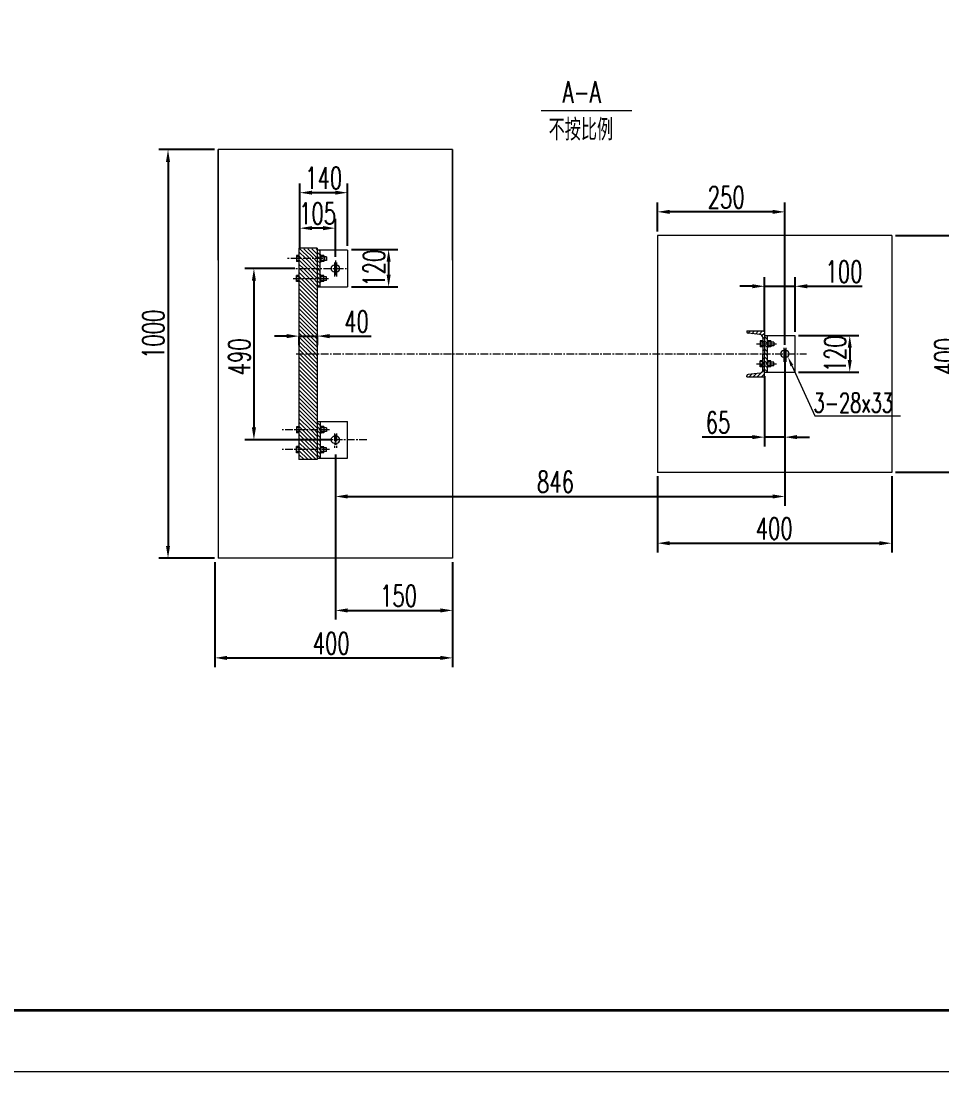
# Model space of a CAD drawing. Header units: millimetres. Extents: x -394 to 6212, y -2458 to 809.
# Drawn here: x 4769.2 to 4919.2, y -2457.7 to -2286.6 of the extents above; entities that cross this region are included whole.
import ezdxf

# ---------------------------------------------------------------- set-up
doc = ezdxf.new("R2010")
doc.units = ezdxf.units.MM
doc.header["$PDSIZE"] = -5
doc.linetypes.add('CENTER', pattern=[2, 1.25, -0.25, 0.25, -0.25])
doc.linetypes.add('CENTER2', pattern=[28.575, 19.05, -3.175, 3.175, -3.175])
doc.layers.get('0').update_dxf_attribs({"lineweight": 18})
doc.layers.get('DEFPOINTS').update_dxf_attribs({"lineweight": 18})
doc.layers.add('1', color=1, linetype='Continuous', lineweight=18, true_color=0xff0000)
doc.layers.add('2', color=2, linetype='Continuous', lineweight=18, true_color=0xffff00)
doc.layers.add('LAYER2', color=2, linetype='Continuous', lineweight=25)
doc.layers.add('粗实线层', color=7, linetype='Continuous', lineweight=35)
doc.styles.add('HZ', font='txt.shx', dxfattribs={"width": 0.67, "bigfont": 'hztxt.shx'})
doc.styles.add('STYLE1', font='txt.shx', dxfattribs={"width": 0.67, "bigfont": 'hztxt.shx'})
doc.dimstyles.new('STANDARD$0', dxfattribs={"dimtxt": 3.5, "dimasz": 2.5, "dimexe": 1.25, "dimexo": 0.625, "dimtad": 1, "dimdec": 4, "dimdsep": 46, "dimtxsty": 'HZ', "dimcen": 2.5, "dimdle": 5, "dimadec": 0, "dimazin": 0, "dimtfac": 1, "dimtmove": 0, "dimatfit": 3, "dimfxl": 1, "dimtolj": 1, "dimlwd": -1, "dimlwe": -1, "dimarcsym": 0})

# ---------------------------------------------------------------- blocks, each defined once
blk = doc.blocks.new('*D192')
at = {"layer": 'DEFPOINTS', "color": 0}
for p in [(4817.41, -2337.11), (4814.43, -2337.43), (4817.41, -2337.94)]:
    blk.add_point(p, dxfattribs=at)
at = {"layer": 'LAYER2', "color": 0}
for p, q in [((4812.43, -2337.94), (4810.43, -2337.94)), ((4814.43, -2337.94), (4817.41, -2337.94)), ((4814.43, -2338.05), (4814.43, -2339.44)), ((4817.41, -2337.74), (4817.41, -2339.44)), ((4819.41, -2337.94), (4826.18, -2337.94))]:
    blk.add_line(p, q, dxfattribs=at)
for points in [[(4812.43, -2337.61), (4812.43, -2338.28), (4814.43, -2337.94)], [(4819.41, -2337.61), (4819.41, -2338.28), (4817.41, -2337.94)]]:
    blk.add_solid(points, dxfattribs=at)
at = {"layer": 'LAYER2', "color": 0, "insert": (4823.8, -2335.57), "char_height": 3.5, "attachment_point": 5, "style": 'HZ'}
blk.add_mtext('\\A1;40', dxfattribs=at)
blk = doc.blocks.new('*D190')
at = {"layer": 'DEFPOINTS', "color": 0}
for p in [(4872.81, -2317.71), (4872.81, -2321.55), (4893.57, -2339.99)]:
    blk.add_point(p, dxfattribs=at)
at = {"layer": 'LAYER2', "color": 0}
for p, q in [((4872.81, -2320.92), (4872.81, -2316.21)), ((4893.57, -2339.36), (4893.57, -2316.21)), ((4891.57, -2317.71), (4874.81, -2317.71))]:
    blk.add_line(p, q, dxfattribs=at)
for points in [[(4874.81, -2317.38), (4874.81, -2318.05), (4872.81, -2317.71)], [(4891.57, -2317.38), (4891.57, -2318.05), (4893.57, -2317.71)]]:
    blk.add_solid(points, dxfattribs=at)
at = {"layer": 'LAYER2', "color": 0, "insert": (4884.02, -2315.34), "char_height": 3.5, "attachment_point": 5, "style": 'HZ'}
blk.add_mtext('\\A1;250', dxfattribs=at)
blk = doc.blocks.new('*X148')
at = {"color": 0}
for p, q in [((1555.73, 1087.44), (1554.05, 1089.11)), ((1555.95, 1087.22), (1555.73, 1087.44)), ((1555.95, 1084.57), (1554.05, 1086.46)), ((1555.95, 1081.92), (1554.05, 1083.81)), ((1555.95, 1079.27), (1554.05, 1081.16)), ((1554.72, 1077.84), (1554.05, 1078.51)), ((1555.95, 1073.96), (1554.05, 1075.86)), ((1555.92, 1071.34), (1554.05, 1073.21)), ((1555.95, 1076.62), (1554.72, 1077.84)), ((1555.95, 1068.66), (1554.05, 1070.55)), ((1555.95, 1066.01), (1554.05, 1067.9)), ((1555.95, 1071.31), (1555.92, 1071.34))]:
    blk.add_line(p, q, dxfattribs=at)
blk = doc.blocks.new('*X151')
at = {"color": 0}
for p, q in [((1543.34, 1091.29), (1544.89, 1092.84)), ((1545.74, 1091.04), (1547.54, 1092.84)), ((1548.14, 1090.79), (1550.19, 1092.84)), ((1550.54, 1090.54), (1552.84, 1092.84)), ((1552.43, 1089.78), (1554.05, 1091.4)), ((1552.85, 1087.54), (1554.05, 1088.74)), ((1552.85, 1084.89), (1554.05, 1086.09)), ((1552.85, 1082.24), (1554.05, 1083.44)), ((1552.85, 1079.59), (1554.05, 1080.79)), ((1552.85, 1076.94), (1553.75, 1077.84)), ((1552.85, 1074.29), (1554.05, 1075.49)), ((1552.85, 1071.63), (1554.05, 1072.83)), ((1553.75, 1077.84), (1554.05, 1078.14)), ((1552.48, 1065.96), (1554.05, 1067.53)), ((1552.85, 1068.98), (1554.05, 1070.18)), ((1544.05, 1062.84), (1545.86, 1064.64)), ((1546.71, 1062.84), (1548.82, 1064.95)), ((1549.36, 1062.84), (1552.08, 1065.56)), ((1552.01, 1062.84), (1554.05, 1064.88))]:
    blk.add_line(p, q, dxfattribs=at)
blk = doc.blocks.new('*D187')
at = {"layer": 'DEFPOINTS', "color": 0}
for p in [(4890.26, -2329.83), (4890.26, -2337.85), (4895.23, -2337.85)]:
    blk.add_point(p, dxfattribs=at)
at = {"layer": 'LAYER2', "color": 0}
for p, q in [((4890.26, -2337.22), (4890.26, -2328.33)), ((4895.23, -2337.22), (4895.23, -2328.33)), ((4888.26, -2329.83), (4886.26, -2329.83)), ((4890.26, -2329.83), (4895.23, -2329.83)), ((4897.23, -2329.83), (4906.17, -2329.83))]:
    blk.add_line(p, q, dxfattribs=at)
for points in [[(4888.26, -2329.49), (4888.26, -2330.16), (4890.26, -2329.83)], [(4897.23, -2329.49), (4897.23, -2330.16), (4895.23, -2329.83)]]:
    blk.add_solid(points, dxfattribs=at)
at = {"layer": 'LAYER2', "color": 0, "insert": (4903.2, -2327.45), "char_height": 3.5, "attachment_point": 5, "style": 'HZ'}
blk.add_mtext('\\A1;100', dxfattribs=at)
blk = doc.blocks.new('*D186')
at = {"layer": 'DEFPOINTS', "color": 0}
for p in [(4895.17, -2337.85), (4895.17, -2343.82), (4904.14, -2343.82)]:
    blk.add_point(p, dxfattribs=at)
at = {"layer": 'LAYER2', "color": 0}
for p, q in [((4895.8, -2337.85), (4905.64, -2337.85)), ((4904.14, -2339.85), (4904.14, -2341.82)), ((4895.8, -2343.82), (4905.64, -2343.82))]:
    blk.add_line(p, q, dxfattribs=at)
for points in [[(4903.81, -2339.85), (4904.47, -2339.85), (4904.14, -2337.85)], [(4903.81, -2341.82), (4904.47, -2341.82), (4904.14, -2343.82)]]:
    blk.add_solid(points, dxfattribs=at)
at = {"layer": 'LAYER2', "color": 0, "insert": (4901.76, -2340.83), "char_height": 3.5, "attachment_point": 5, "rotation": 90, "style": 'HZ'}
blk.add_mtext('\\A1;120', dxfattribs=at)
blk = doc.blocks.new('*D185')
at = {"layer": 'DEFPOINTS', "color": 0}
for p in [(4893.57, -2340.89), (4890.26, -2343.82), (4890.26, -2354.39)]:
    blk.add_point(p, dxfattribs=at)
at = {"layer": 'LAYER2', "color": 0}
for p, q in [((4893.57, -2341.52), (4893.57, -2355.89)), ((4890.26, -2344.45), (4890.26, -2355.89)), ((4888.26, -2354.39), (4880.1, -2354.39)), ((4893.57, -2354.39), (4890.26, -2354.39)), ((4895.57, -2354.39), (4897.57, -2354.39))]:
    blk.add_line(p, q, dxfattribs=at)
for points in [[(4888.26, -2354.05), (4888.26, -2354.72), (4890.26, -2354.39)], [(4895.57, -2354.05), (4895.57, -2354.72), (4893.57, -2354.39)]]:
    blk.add_solid(points, dxfattribs=at)
at = {"layer": 'LAYER2', "color": 0, "insert": (4882.68, -2352.01), "char_height": 3.5, "attachment_point": 5, "style": 'HZ'}
blk.add_mtext('\\A1;65', dxfattribs=at)
blk = doc.blocks.new('*D184')
at = {"layer": 'DEFPOINTS', "color": 0}
for p in [(4910.98, -2321.55), (4910.98, -2360.12), (4922.06, -2360.12)]:
    blk.add_point(p, dxfattribs=at)
at = {"layer": 'LAYER2', "color": 0}
for p, q in [((4911.61, -2321.55), (4923.56, -2321.55)), ((4922.06, -2323.55), (4922.06, -2358.12)), ((4911.61, -2360.12), (4923.56, -2360.12))]:
    blk.add_line(p, q, dxfattribs=at)
for points in [[(4921.73, -2323.55), (4922.4, -2323.55), (4922.06, -2321.55)], [(4921.73, -2358.12), (4922.4, -2358.12), (4922.06, -2360.12)]]:
    blk.add_solid(points, dxfattribs=at)
at = {"layer": 'LAYER2', "color": 0, "insert": (4919.69, -2341.26), "char_height": 3.5, "attachment_point": 5, "rotation": 90, "style": 'HZ'}
blk.add_mtext('\\A1;400', dxfattribs=at)
blk = doc.blocks.new('*D178')
at = {"layer": 'DEFPOINTS', "color": 0}
for p in [(4822.39, -2323.84), (4822.39, -2329.93), (4829.03, -2329.93)]:
    blk.add_point(p, dxfattribs=at)
at = {"layer": 'LAYER2', "color": 0}
for p, q in [((4823.01, -2323.84), (4830.53, -2323.84)), ((4829.03, -2325.84), (4829.03, -2327.93)), ((4823.01, -2329.93), (4830.53, -2329.93))]:
    blk.add_line(p, q, dxfattribs=at)
for points in [[(4828.7, -2325.84), (4829.37, -2325.84), (4829.03, -2323.84)], [(4828.7, -2327.93), (4829.37, -2327.93), (4829.03, -2329.93)]]:
    blk.add_solid(points, dxfattribs=at)
at = {"layer": 'LAYER2', "color": 0, "insert": (4826.66, -2326.88), "char_height": 3.5, "attachment_point": 5, "rotation": 90, "style": 'HZ'}
blk.add_mtext('\\A1;120', dxfattribs=at)
blk = doc.blocks.new('*D177')
at = {"layer": 'DEFPOINTS', "color": 0}
for p in [(4814.57, -2320.37), (4814.57, -2323.62), (4820.37, -2325.65)]:
    blk.add_point(p, dxfattribs=at)
at = {"layer": 'LAYER2', "color": 0}
for p, q in [((4814.57, -2323), (4814.57, -2318.87)), ((4820.37, -2325.02), (4820.37, -2318.87)), ((4818.37, -2320.37), (4816.57, -2320.37))]:
    blk.add_line(p, q, dxfattribs=at)
for points in [[(4816.57, -2320.03), (4816.57, -2320.7), (4814.57, -2320.37)], [(4818.37, -2320.03), (4818.37, -2320.7), (4820.37, -2320.37)]]:
    blk.add_solid(points, dxfattribs=at)
at = {"layer": 'LAYER2', "color": 0, "insert": (4817.47, -2317.99), "char_height": 3.5, "attachment_point": 5, "style": 'HZ'}
blk.add_mtext('\\A1;105', dxfattribs=at)
blk = doc.blocks.new('*D176')
at = {"layer": 'DEFPOINTS', "color": 0}
for p in [(4814.57, -2314.59), (4814.57, -2324.27), (4822.33, -2323.87)]:
    blk.add_point(p, dxfattribs=at)
at = {"layer": 'LAYER2', "color": 0}
for p, q in [((4814.57, -2323.65), (4814.57, -2313.09)), ((4822.33, -2323.25), (4822.33, -2313.09)), ((4820.33, -2314.59), (4816.57, -2314.59))]:
    blk.add_line(p, q, dxfattribs=at)
for points in [[(4816.57, -2314.26), (4816.57, -2314.92), (4814.57, -2314.59)], [(4820.33, -2314.26), (4820.33, -2314.92), (4822.33, -2314.59)]]:
    blk.add_solid(points, dxfattribs=at)
at = {"layer": 'LAYER2', "color": 0, "insert": (4818.45, -2312.21), "char_height": 3.5, "attachment_point": 5, "style": 'HZ'}
blk.add_mtext('\\A1;140', dxfattribs=at)
blk = doc.blocks.new('*X149')
at = {"color": 0}
for p, q in [((1405.11, 1142.6), (1403.21, 1144.5)), ((1404.72, 1140.34), (1403.21, 1141.84)), ((1405.11, 1145.25), (1404.52, 1145.84)), ((1405.11, 1137.3), (1403.21, 1139.19)), ((1405.11, 1134.65), (1403.21, 1136.54)), ((1405.11, 1139.95), (1404.72, 1140.34)), ((1403.27, 1133.84), (1403.21, 1133.89)), ((1405.11, 1129.34), (1403.21, 1131.24)), ((1404.46, 1127.34), (1403.21, 1128.59)), ((1405.11, 1132), (1403.27, 1133.84)), ((1405.11, 1124.04), (1403.21, 1125.93)), ((1404.66, 1121.84), (1403.21, 1123.28)), ((1405.11, 1126.69), (1404.46, 1127.34)), ((1405.11, 1031.23), (1403.21, 1033.13)), ((1405.11, 1028.58), (1403.21, 1030.48)), ((1405.11, 1025.93), (1403.21, 1027.82)), ((1405.11, 1023.28), (1403.21, 1025.17)), ((1403.9, 1021.84), (1403.21, 1022.52)), ((1405.11, 1017.98), (1403.21, 1019.87)), ((1405.11, 1020.63), (1403.9, 1021.84)), ((1405.09, 1015.34), (1403.21, 1017.22)), ((1405.11, 1012.67), (1403.21, 1014.57)), ((1405.11, 1010.02), (1403.21, 1011.91)), ((1405.11, 1015.32), (1405.09, 1015.34))]:
    blk.add_line(p, q, dxfattribs=at)
blk = doc.blocks.new('*X150')
at = {"color": 0}
for p, q in [((1391.21, 1140.69), (1397.36, 1146.84)), ((1391.21, 1143.34), (1394.71, 1146.84)), ((1391.21, 1145.99), (1392.06, 1146.84)), ((1393.51, 1140.34), (1400.01, 1146.84)), ((1396.16, 1140.34), (1402.66, 1146.84)), ((1398.82, 1140.34), (1403.21, 1144.73)), ((1401.47, 1140.34), (1403.21, 1142.08)), ((1391.21, 1135.38), (1396.16, 1140.34)), ((1391.21, 1138.04), (1393.51, 1140.34)), ((1392.32, 1133.84), (1398.82, 1140.34)), ((1394.97, 1133.84), (1401.47, 1140.34)), ((1397.62, 1133.84), (1403.21, 1139.43)), ((1400.27, 1133.84), (1403.21, 1136.78)), ((1391.21, 1127.43), (1397.62, 1133.84)), ((1391.21, 1130.08), (1394.97, 1133.84)), ((1391.21, 1132.73), (1392.32, 1133.84)), ((1393.77, 1127.34), (1400.27, 1133.84)), ((1396.42, 1127.34), (1402.92, 1133.84)), ((1399.07, 1127.34), (1403.21, 1131.47)), ((1401.73, 1127.34), (1403.21, 1128.82)), ((1402.92, 1133.84), (1403.21, 1134.13)), ((1391.21, 1116.82), (1401.73, 1127.34)), ((1391.21, 1119.47), (1399.07, 1127.34)), ((1391.21, 1122.13), (1396.42, 1127.34)), ((1391.21, 1124.78), (1393.77, 1127.34)), ((1391.21, 1114.17), (1403.21, 1126.17)), ((1391.21, 1111.52), (1403.21, 1123.52)), ((1391.21, 1108.87), (1403.21, 1120.87)), ((1391.21, 1106.22), (1403.21, 1118.22)), ((1391.21, 1103.56), (1403.21, 1115.56)), ((1391.21, 1100.91), (1403.21, 1112.91)), ((1391.21, 1098.26), (1403.21, 1110.26)), ((1391.21, 1095.61), (1403.21, 1107.61)), ((1391.21, 1092.96), (1403.21, 1104.96)), ((1391.21, 1090.31), (1403.21, 1102.31)), ((1391.21, 1087.65), (1403.21, 1099.65)), ((1391.21, 1085), (1403.21, 1097)), ((1391.21, 1082.35), (1403.21, 1094.35)), ((1391.21, 1079.7), (1403.21, 1091.7)), ((1392, 1077.84), (1403.21, 1089.05)), ((1394.65, 1077.84), (1403.21, 1086.4)), ((1397.3, 1077.84), (1403.21, 1083.74)), ((1399.96, 1077.84), (1403.21, 1081.09)), ((1391.21, 1074.4), (1394.65, 1077.84)), ((1391.21, 1077.05), (1392, 1077.84)), ((1391.21, 1071.74), (1397.3, 1077.84)), ((1391.21, 1069.09), (1399.96, 1077.84)), ((1391.21, 1066.44), (1402.61, 1077.84)), ((1391.21, 1063.79), (1403.21, 1075.79)), ((1391.21, 1061.14), (1403.21, 1073.14)), ((1402.61, 1077.84), (1403.21, 1078.44)), ((1391.21, 1058.49), (1403.21, 1070.49)), ((1391.21, 1055.84), (1403.21, 1067.84)), ((1391.21, 1053.18), (1403.21, 1065.18)), ((1391.21, 1050.53), (1403.21, 1062.53)), ((1391.21, 1047.88), (1403.21, 1059.88)), ((1391.21, 1045.23), (1403.21, 1057.23)), ((1391.21, 1042.58), (1403.21, 1054.58)), ((1391.21, 1039.93), (1403.21, 1051.93)), ((1391.21, 1037.27), (1403.21, 1049.27)), ((1391.21, 1034.62), (1403.21, 1046.62)), ((1391.21, 1031.97), (1403.21, 1043.97)), ((1391.21, 1029.32), (1403.21, 1041.32)), ((1392.88, 1028.34), (1403.21, 1038.67)), ((1395.53, 1028.34), (1403.21, 1036.02)), ((1398.19, 1028.34), (1403.21, 1033.36)), ((1391.21, 1026.67), (1392.88, 1028.34)), ((1391.21, 1024.02), (1395.53, 1028.34)), ((1391.69, 1021.84), (1398.19, 1028.34)), ((1394.34, 1021.84), (1400.84, 1028.34)), ((1396.99, 1021.84), (1403.21, 1028.06)), ((1399.64, 1021.84), (1403.21, 1025.41)), ((1400.84, 1028.34), (1403.21, 1030.71)), ((1391.21, 1021.36), (1391.69, 1021.84)), ((1391.21, 1018.71), (1394.34, 1021.84)), ((1391.21, 1016.06), (1396.99, 1021.84)), ((1393.14, 1015.34), (1399.64, 1021.84)), ((1395.79, 1015.34), (1402.29, 1021.84)), ((1398.44, 1015.34), (1403.21, 1020.11)), ((1402.29, 1021.84), (1403.21, 1022.76)), ((1391.21, 1013.41), (1393.14, 1015.34)), ((1391.21, 1010.76), (1395.79, 1015.34)), ((1391.94, 1008.84), (1398.44, 1015.34)), ((1394.6, 1008.84), (1401.1, 1015.34)), ((1397.25, 1008.84), (1403.21, 1014.8)), ((1399.9, 1008.84), (1403.21, 1012.15)), ((1401.1, 1015.34), (1403.21, 1017.45)), ((1402.55, 1008.84), (1403.21, 1009.5))]:
    blk.add_line(p, q, dxfattribs=at)
blk = doc.blocks.new('*D175')
at = {"layer": 'DEFPOINTS', "color": 0}
for p in [(4820.37, -2357.8), (4839.46, -2374.66), (4839.46, -2382.6)]:
    blk.add_point(p, dxfattribs=at)
at = {"layer": 'LAYER2', "color": 0}
for p, q in [((4820.37, -2358.42), (4820.37, -2384.1)), ((4839.46, -2375.29), (4839.46, -2384.1)), ((4822.37, -2382.6), (4837.46, -2382.6))]:
    blk.add_line(p, q, dxfattribs=at)
for points in [[(4822.37, -2382.27), (4822.37, -2382.94), (4820.37, -2382.6)], [(4837.46, -2382.27), (4837.46, -2382.94), (4839.46, -2382.6)]]:
    blk.add_solid(points, dxfattribs=at)
at = {"layer": 'LAYER2', "color": 0, "insert": (4830.66, -2380.23), "char_height": 3.5, "attachment_point": 5, "style": 'HZ'}
blk.add_mtext('\\A1;150', dxfattribs=at)
blk = doc.blocks.new('*D174')
at = {"layer": 'DEFPOINTS', "color": 0}
for p in [(4801.29, -2307.57), (4793.1, -2374.1), (4801.29, -2374.1)]:
    blk.add_point(p, dxfattribs=at)
at = {"layer": 'LAYER2', "color": 0}
for p, q in [((4800.66, -2307.57), (4791.6, -2307.57)), ((4793.1, -2309.57), (4793.1, -2372.1)), ((4800.66, -2374.1), (4791.6, -2374.1))]:
    blk.add_line(p, q, dxfattribs=at)
for points in [[(4792.77, -2309.57), (4793.43, -2309.57), (4793.1, -2307.57)], [(4792.77, -2372.1), (4793.43, -2372.1), (4793.1, -2374.1)]]:
    blk.add_solid(points, dxfattribs=at)
at = {"layer": 'LAYER2', "color": 0, "insert": (4790.72, -2337.64), "char_height": 3.5, "attachment_point": 5, "rotation": 90, "style": 'HZ'}
blk.add_mtext('\\A1;1000', dxfattribs=at)
blk = doc.blocks.new('*D173')
at = {"layer": 'DEFPOINTS', "color": 0}
for p in [(4814.38, -2326.94), (4807.09, -2354.81), (4820.2, -2354.81)]:
    blk.add_point(p, dxfattribs=at)
at = {"layer": 'LAYER2', "color": 0}
for p, q in [((4813.75, -2326.94), (4805.59, -2326.94)), ((4807.09, -2328.94), (4807.09, -2352.81)), ((4819.57, -2354.81), (4805.59, -2354.81))]:
    blk.add_line(p, q, dxfattribs=at)
for points in [[(4806.76, -2328.94), (4807.43, -2328.94), (4807.09, -2326.94)], [(4806.76, -2352.81), (4807.43, -2352.81), (4807.09, -2354.81)]]:
    blk.add_solid(points, dxfattribs=at)
at = {"layer": 'LAYER2', "color": 0, "insert": (4804.72, -2341.32), "char_height": 3.5, "attachment_point": 5, "rotation": 90, "style": 'HZ'}
blk.add_mtext('\\A1;490', dxfattribs=at)
blk = doc.blocks.new('*D172')
at = {"layer": 'DEFPOINTS', "color": 0}
for p in [(4872.81, -2360.12), (4910.98, -2360.12), (4910.98, -2371.66)]:
    blk.add_point(p, dxfattribs=at)
at = {"layer": 'LAYER2', "color": 0}
for p, q in [((4872.81, -2360.75), (4872.81, -2373.16)), ((4910.98, -2360.75), (4910.98, -2373.16)), ((4874.81, -2371.66), (4908.98, -2371.66))]:
    blk.add_line(p, q, dxfattribs=at)
for points in [[(4874.81, -2371.33), (4874.81, -2371.99), (4872.81, -2371.66)], [(4908.98, -2371.33), (4908.98, -2371.99), (4910.98, -2371.66)]]:
    blk.add_solid(points, dxfattribs=at)
at = {"layer": 'LAYER2', "color": 0, "insert": (4891.84, -2369.28), "char_height": 3.5, "attachment_point": 5, "style": 'HZ'}
blk.add_mtext('\\A1;400', dxfattribs=at)
blk = doc.blocks.new('*D171')
at = {"layer": 'DEFPOINTS', "color": 0}
for p in [(4893.57, -2340.83), (4820.37, -2356.62), (4893.57, -2364.05)]:
    blk.add_point(p, dxfattribs=at)
at = {"layer": 'LAYER2', "color": 0}
for p, q in [((4893.57, -2341.46), (4893.57, -2365.55)), ((4820.37, -2357.24), (4820.37, -2365.55)), ((4822.37, -2364.05), (4891.57, -2364.05))]:
    blk.add_line(p, q, dxfattribs=at)
for points in [[(4822.37, -2363.72), (4822.37, -2364.38), (4820.37, -2364.05)], [(4891.57, -2363.72), (4891.57, -2364.38), (4893.57, -2364.05)]]:
    blk.add_solid(points, dxfattribs=at)
at = {"layer": 'LAYER2', "color": 0, "insert": (4856.2, -2361.68), "char_height": 3.5, "attachment_point": 5, "style": 'HZ'}
blk.add_mtext('\\A1;846', dxfattribs=at)
blk = doc.blocks.new('*D170')
at = {"layer": 'DEFPOINTS', "color": 0}
for p in [(4800.73, -2374.1), (4839.46, -2374.1), (4839.46, -2390.33)]:
    blk.add_point(p, dxfattribs=at)
at = {"layer": 'LAYER2', "color": 0}
for p, q in [((4800.73, -2374.72), (4800.73, -2391.83)), ((4839.46, -2374.72), (4839.46, -2391.83)), ((4802.73, -2390.33), (4837.46, -2390.33))]:
    blk.add_line(p, q, dxfattribs=at)
for points in [[(4802.73, -2390), (4802.73, -2390.67), (4800.73, -2390.33)], [(4837.46, -2390), (4837.46, -2390.67), (4839.46, -2390.33)]]:
    blk.add_solid(points, dxfattribs=at)
at = {"layer": 'LAYER2', "color": 0, "insert": (4819.68, -2387.96), "char_height": 3.5, "attachment_point": 5, "style": 'HZ'}
blk.add_mtext('\\A1;400', dxfattribs=at)

msp = doc.modelspace()

# ---------------------------------------------------------------- linework, layer by layer
at = {"color": 3, "linetype": 'CENTER'}
for p, q in [((4818.33849, -2325.32526), (4812.55645, -2325.32526)), ((4812.42773, -2326.94267), (4822.33286, -2326.94267)), ((4813.50497, -2328.56008), (4819.28701, -2328.56008)), ((4888.9376, -2339.21755), (4892.22036, -2339.21755)), ((4813.99623, -2340.83495), (4897.0668, -2340.83495)), ((4888.9376, -2342.45236), (4892.22036, -2342.45236)), ((4819.41573, -2353.19445), (4811.47003, -2353.19445)), ((4820.19865, -2353.81624), (4820.19865, -2356.11909)), ((4820.37342, -2353.96512), (4820.37342, -2355.65109)), ((4820.54819, -2353.81624), (4820.54819, -2356.11909)), ((4825.50076, -2354.81185), (4815.59563, -2354.81185)), ((4819.41573, -2356.42926), (4811.47003, -2356.42926)), ((4819.41573, -2356.42926), (4811.47003, -2356.42926))]:
    msp.add_line(p, q, dxfattribs=at)
at = {"layer": '1'}
for p, q in [((4839.45917, -2307.57026), (4801.28768, -2307.57026)), ((4801.28768, -2307.57026), (4801.28768, -2374.09965)), ((4801.28768, -2325.57026), (4801.28768, -2307.57026)), ((4839.45917, -2307.57026), (4839.45917, -2374.09965)), ((4839.45917, -2325.57026), (4839.45917, -2307.57026)), ((4872.80996, -2321.54716), (4872.80996, -2360.12275)), ((4910.98145, -2321.54716), (4872.80996, -2321.54716)), ((4910.98145, -2321.54716), (4910.98145, -2360.12275)), ((4817.41472, -2323.62324), (4814.42874, -2323.62324)), ((4814.42874, -2323.62324), (4814.42874, -2358.04667)), ((4817.41472, -2323.62324), (4817.41472, -2358.04667)), ((4817.41472, -2323.62324), (4817.41472, -2358.04667)), ((4817.41472, -2323.87207), (4822.33286, -2323.87207)), ((4817.88576, -2329.92865), (4817.88576, -2323.95669)), ((4817.97969, -2324.71538), (4817.97969, -2325.90978)), ((4818.57325, -2325.01398), (4818.57325, -2325.61118)), ((4818.92525, -2325.01398), (4818.92525, -2325.61118)), ((4822.33286, -2323.95669), (4822.33286, -2329.92865)), ((4820.37342, -2326.39858), (4820.19865, -2326.39858)), ((4820.37342, -2326.39858), (4820.54819, -2326.39858)), ((4817.97969, -2329.16996), (4817.97969, -2327.97556)), ((4818.92525, -2328.87136), (4818.92525, -2328.27416)), ((4820.37342, -2327.48676), (4820.19865, -2327.48676)), ((4820.37342, -2327.48676), (4820.54819, -2327.48676)), ((4817.41472, -2329.92865), (4822.33286, -2329.92865)), ((4887.37026, -2337.10247), (4890.25671, -2337.10247)), ((4887.37026, -2337.10247), (4887.37026, -2337.24999)), ((4890.25671, -2337.10247), (4890.25671, -2340.83495)), ((4889.53475, -2337.69033), (4887.58194, -2337.48508)), ((4889.95811, -2338.16052), (4889.95811, -2340.83495)), ((4890.25671, -2337.84897), (4895.17485, -2337.84897)), ((4890.72775, -2343.82094), (4890.72775, -2337.84897)), ((4890.82168, -2338.60767), (4890.82168, -2339.80206)), ((4891.76724, -2338.90626), (4891.76724, -2339.50346)), ((4895.17485, -2337.84897), (4895.17485, -2343.82094)), ((4893.56742, -2340.29086), (4893.39265, -2340.29086)), ((4893.56742, -2340.29086), (4893.74219, -2340.29086)), ((4889.95811, -2343.50939), (4889.95811, -2340.83495)), ((4890.25671, -2344.56743), (4890.25671, -2340.83495)), ((4890.82168, -2343.06224), (4890.82168, -2341.86785)), ((4891.76724, -2342.76364), (4891.76724, -2342.16645)), ((4893.56742, -2341.37905), (4893.39265, -2341.37905)), ((4893.56742, -2341.37905), (4893.74219, -2341.37905)), ((4889.53475, -2343.97958), (4887.58194, -2344.18483)), ((4890.25671, -2343.82094), (4895.17485, -2343.82094)), ((4887.37026, -2344.56743), (4887.37026, -2344.41992)), ((4887.37026, -2344.56743), (4890.25671, -2344.56743)), ((4817.41472, -2351.82587), (4822.33286, -2351.82587)), ((4817.88576, -2351.82587), (4817.88576, -2357.79784)), ((4817.97969, -2352.58457), (4817.97969, -2353.77896)), ((4822.33286, -2357.79784), (4822.33286, -2351.82587)), ((4818.92525, -2352.88316), (4818.92525, -2353.48036)), ((4820.37342, -2354.26776), (4820.19865, -2354.26776)), ((4820.37342, -2354.26776), (4820.54819, -2354.26776)), ((4817.97969, -2357.03914), (4817.97969, -2355.84475)), ((4818.92525, -2356.74054), (4818.92525, -2356.14335)), ((4820.37342, -2355.35595), (4820.19865, -2355.35595)), ((4820.37342, -2355.35595), (4820.54819, -2355.35595)), ((4817.41472, -2357.79784), (4822.33286, -2357.79784)), ((4817.41472, -2358.04667), (4814.42874, -2358.04667)), ((4910.98145, -2360.12275), (4872.80996, -2360.12275)), ((4839.45917, -2374.09965), (4801.28768, -2374.09965))]:
    msp.add_line(p, q, dxfattribs=at)
at = {"layer": '1', "color": 1}
for p, q in [((4814.40146, -2324.81922), (4814.02821, -2324.81922)), ((4814.02821, -2324.81922), (4814.02821, -2325.81454)), ((4814.40146, -2325.02018), (4814.02927, -2325.02018)), ((4817.97969, -2324.71538), (4817.88016, -2324.71538)), ((4818.45247, -2324.81491), (4817.97969, -2324.81491)), ((4818.92525, -2325.01398), (4817.97969, -2325.01398)), ((4818.45247, -2324.81491), (4818.45247, -2325.81024)), ((4814.40146, -2325.81454), (4814.02821, -2325.81454)), ((4814.40146, -2325.61738), (4814.02927, -2325.61738)), ((4817.97969, -2325.90978), (4817.88016, -2325.90978)), ((4818.92525, -2325.61118), (4817.97969, -2325.61118)), ((4818.45247, -2325.81024), (4817.97969, -2325.81024)), ((4814.02821, -2329.06612), (4814.02821, -2328.0708)), ((4814.40146, -2328.0708), (4814.02821, -2328.0708)), ((4814.40146, -2328.26796), (4814.02927, -2328.26796)), ((4817.97969, -2327.97556), (4817.88016, -2327.97556)), ((4818.45247, -2328.0751), (4817.97969, -2328.0751)), ((4818.92525, -2328.27416), (4817.97969, -2328.27416)), ((4818.45247, -2329.07042), (4818.45247, -2328.0751)), ((4814.40146, -2329.06612), (4814.02821, -2329.06612)), ((4814.40146, -2328.86516), (4814.02927, -2328.86516)), ((4817.97969, -2329.16996), (4817.88016, -2329.16996)), ((4818.92525, -2328.87136), (4817.97969, -2328.87136)), ((4818.45247, -2329.07042), (4817.97969, -2329.07042)), ((4889.56999, -2338.70373), (4889.56999, -2339.69906)), ((4889.94324, -2338.70373), (4889.56999, -2338.70373)), ((4889.94324, -2338.90469), (4889.57105, -2338.90469)), ((4890.82168, -2338.60767), (4890.72215, -2338.60767)), ((4891.29446, -2338.7072), (4890.82168, -2338.7072)), ((4891.76724, -2338.90626), (4890.82168, -2338.90626)), ((4891.29446, -2338.7072), (4891.29446, -2339.70253)), ((4889.94324, -2339.69906), (4889.56999, -2339.69906)), ((4889.94324, -2339.50189), (4889.57105, -2339.50189)), ((4890.82168, -2339.80206), (4890.72215, -2339.80206)), ((4891.76724, -2339.50346), (4890.82168, -2339.50346)), ((4891.29446, -2339.70253), (4890.82168, -2339.70253)), ((4889.94324, -2341.95531), (4889.56999, -2341.95531)), ((4889.56999, -2342.95064), (4889.56999, -2341.95531)), ((4889.94324, -2342.15247), (4889.57105, -2342.15247)), ((4890.82168, -2341.86785), (4890.72215, -2341.86785)), ((4891.29446, -2341.96738), (4890.82168, -2341.96738)), ((4891.76724, -2342.16645), (4890.82168, -2342.16645)), ((4891.29446, -2342.96271), (4891.29446, -2341.96738)), ((4889.94324, -2342.95064), (4889.56999, -2342.95064)), ((4889.94324, -2342.74967), (4889.57105, -2342.74967)), ((4890.82168, -2343.06224), (4890.72215, -2343.06224)), ((4891.76724, -2342.76364), (4890.82168, -2342.76364)), ((4891.29446, -2342.96271), (4890.82168, -2342.96271)), ((4814.02821, -2352.6884), (4814.02821, -2353.68373)), ((4814.40146, -2352.6884), (4814.02821, -2352.6884)), ((4817.97969, -2352.58457), (4817.88016, -2352.58457)), ((4818.45247, -2352.6841), (4817.97969, -2352.6841)), ((4818.45247, -2352.6841), (4818.45247, -2353.67943)), ((4814.40146, -2353.68373), (4814.02821, -2353.68373)), ((4814.40146, -2352.88937), (4814.02927, -2352.88937)), ((4814.40146, -2353.48656), (4814.02927, -2353.48656)), ((4817.97969, -2353.77896), (4817.88016, -2353.77896)), ((4818.92525, -2352.88316), (4817.97969, -2352.88316)), ((4818.92525, -2353.48036), (4817.97969, -2353.48036)), ((4818.45247, -2353.67943), (4817.97969, -2353.67943)), ((4814.02821, -2356.93531), (4814.02821, -2355.93998)), ((4814.40146, -2355.93998), (4814.02821, -2355.93998)), ((4814.40146, -2356.13714), (4814.02927, -2356.13714)), ((4817.97969, -2355.84475), (4817.88016, -2355.84475)), ((4818.45247, -2355.94428), (4817.97969, -2355.94428)), ((4818.92525, -2356.14335), (4817.97969, -2356.14335)), ((4818.45247, -2356.93961), (4818.45247, -2355.94428)), ((4814.40146, -2356.93531), (4814.02821, -2356.93531)), ((4814.40146, -2356.73434), (4814.02927, -2356.73434)), ((4817.97969, -2357.03914), (4817.88016, -2357.03914)), ((4818.92525, -2356.74054), (4817.97969, -2356.74054)), ((4818.45247, -2356.93961), (4817.97969, -2356.93961))]:
    msp.add_line(p, q, dxfattribs=at)
at = {"layer": '1'}
for centre, radius, start, end in [((4820.19865, -2326.94267), 0.54409, 90, 270), ((4820.54819, -2326.94267), 0.54409, 270, 90), ((4887.60665, -2337.24999), 0.23639, 180, 264), ((4889.48533, -2338.16052), 0.47278, 0, 84), ((4893.39265, -2340.83495), 0.54409, 90, 270), ((4893.74219, -2340.83495), 0.54409, 270, 90), ((4889.48533, -2343.50939), 0.47278, 276, 0), ((4887.60665, -2344.41992), 0.23639, 96, 180), ((4820.19865, -2354.81185), 0.54409, 90, 270), ((4820.54819, -2354.81185), 0.54409, 270, 90)]:
    msp.add_arc(centre, radius, start, end, dxfattribs=at)
at = {"layer": '2'}
for p, q in [((4853.89735, -2301.21507), (4868.64128, -2301.21507)), ((4820.37342, -2326.09593), (4820.37342, -2327.78191)), ((4888.9376, -2339.21755), (4892.22036, -2339.21755)), ((4893.39265, -2339.83934), (4893.39265, -2342.14219)), ((4893.56742, -2339.98822), (4893.56742, -2341.67419)), ((4893.74219, -2339.83934), (4893.74219, -2342.14219)), ((4894.71257, -2342.74408), (4898.45781, -2350.93374)), ((4898.45781, -2350.93374), (4912.42748, -2350.93374))]:
    msp.add_line(p, q, dxfattribs=at)
at = {"layer": '2', "linetype": 'CENTER2'}
for p, q in [((4820.19865, -2325.94706), (4820.19865, -2328.2499)), ((4820.37342, -2325.64606), (4820.37342, -2328.02154)), ((4820.54819, -2325.94706), (4820.54819, -2328.2499))]:
    msp.add_line(p, q, dxfattribs=at)
at = {"layer": '2', "ltscale": 0.5}
msp.add_lwpolyline([(4715.13858, -2037.74983), (5309.13858, -2037.74983), (5309.13858, -2457.74983), (4715.13858, -2457.74983)], close=True, dxfattribs=at)
at = {"layer": '2'}
msp.add_solid([(4894.94829, -2342.63628), (4894.47684, -2342.85188), (4894.06578, -2341.32976)], dxfattribs=at)
at = {"layer": '粗实线层'}
msp.add_lwpolyline([(5299.13858, -2447.74983), (4740.13858, -2447.74983), (4740.13858, -2047.74983), (5299.13858, -2047.74983)], close=True, dxfattribs=at)

# ---------------------------------------------------------------- block references
at = {"layer": '2', "yscale": 0.2488320000002204, "zscale": 0.2488320000000001}
for name, p, xscale in [('*X150', (5163.59291, -2609.07755), -0.2488320000002204), ('*X149', (4468.25054, -2609.07755), 0.2488320000002204), ('*X151', (4503.54834, -2609.03416), 0.2488320000002204), ('*X148', (4503.55857, -2609.03524), 0.2488320000002204)]:
    msp.add_blockref(name, p, dxfattribs=dict(at, xscale=xscale))

# ---------------------------------------------------------------- texts
at = {"layer": '2'}
for s, height, style, width, p in [('不按比例', 3.5, 'HZ', 0.75, (4855.10207, -2306.09007)), ('3-28x33', 3.15, 'STYLE1', 0.67, (4898.23511, -2350.35687))]:
    msp.add_text(s, height=height, dxfattribs=dict(at, style=style, width=width)).set_placement(p)
at = {"layer": '2', "insert": (4857.34648, -2296.45975), "char_height": 3.5, "width": 9.7987, "attachment_point": 1, "style": 'HZ'}
msp.add_mtext('\\Ftxt.shx;A-A', dxfattribs=at)

# ---------------------------------------------------------------- dimensions: what is measured, and where the dimension line sits
at = {"layer": 'LAYER2'}
for base, p1, p2, angle, text, picture, middle in [((4793.09889, -2374.09965), (4801.28768, -2307.57026), (4801.28768, -2374.09965), 90, '1000', '*D174', (4793.09889, -2337.63874)), ((4814.56505, -2314.58951), (4822.33286, -2323.87207), (4814.56505, -2324.27035), 180, '140', '*D176', (4818.44895, -2314.58951)), ((4814.56505, -2320.36511), (4820.37342, -2325.64606), (4814.56505, -2323.62324), 180, '105', '*D177', (4817.46924, -2320.36511)), ((4922.06418, -2360.12275), (4910.98145, -2321.54716), (4910.98145, -2360.12275), 90, '400', '*D184', (4922.06418, -2341.26011)), ((4829.03356, -2329.92865), (4822.38911, -2323.83967), (4822.38911, -2329.92865), 90, '120', '*D178', (4829.03356, -2326.88416)), ((4807.09442, -2354.81185), (4814.37811, -2326.94267), (4820.19865, -2354.81185), 90, '490', '*D173', (4807.09442, -2341.32153)), ((4904.13989, -2343.82094), (4895.17485, -2337.84897), (4895.17485, -2343.82094), 90, '120', '*D186', (4904.13989, -2340.83495))]:
    dim = msp.add_linear_dim(base=base, p1=p1, p2=p2, angle=angle, text=text, dimstyle='STANDARD$0', override={"dimtxt": 3.5, "dimasz": 2, "dimexe": 1.5, "dimdec": 2, "dimatfit": 0}, dxfattribs=at)
    dim.commit()
    dim.dimension.update_dxf_attribs({"geometry": picture, "text_midpoint": middle, "dimtype": 160})
for base, p1, p2, text, picture, middle in [((4872.80996, -2317.71252), (4893.56742, -2339.98822), (4872.80996, -2321.54716), '250', '*D190', (4884.02053, -2317.71252)), ((4890.25671, -2329.82792), (4895.2311, -2337.84897), (4890.25671, -2337.84897), '100', '*D187', (4903.2011, -2329.82792)), ((4817.41472, -2337.94345), (4814.42874, -2337.42767), (4817.41472, -2337.11457), '40', '*D192', (4823.79847, -2337.94345)), ((4893.56742, -2364.05061), (4820.37342, -2356.61626), (4893.56742, -2340.83121), '846', '*D171', (4856.19758, -2364.05061)), ((4890.25671, -2354.38508), (4893.56742, -2340.8912), (4890.25671, -2343.82094), '65', '*D185', (4882.67755, -2354.38508)), ((4839.45917, -2382.60349), (4820.37342, -2357.79784), (4839.45917, -2374.66215), '150', '*D175', (4830.6583, -2382.60349)), ((4910.98145, -2371.65887), (4872.80996, -2360.12275), (4910.98145, -2360.12275), '400', '*D172', (4891.84418, -2371.65887)), ((4839.45917, -2390.33331), (4800.72518, -2374.09965), (4839.45917, -2374.09965), '400', '*D170', (4819.67597, -2390.33331))]:
    dim = msp.add_linear_dim(base=base, p1=p1, p2=p2, text=text, dimstyle='STANDARD$0', override={"dimtxt": 3.5, "dimasz": 2, "dimexe": 1.5, "dimdec": 2, "dimatfit": 0}, dxfattribs=at)
    dim.commit()
    dim.dimension.update_dxf_attribs({"geometry": picture, "text_midpoint": middle, "dimtype": 160})

doc.saveas('drawing.dxf')
